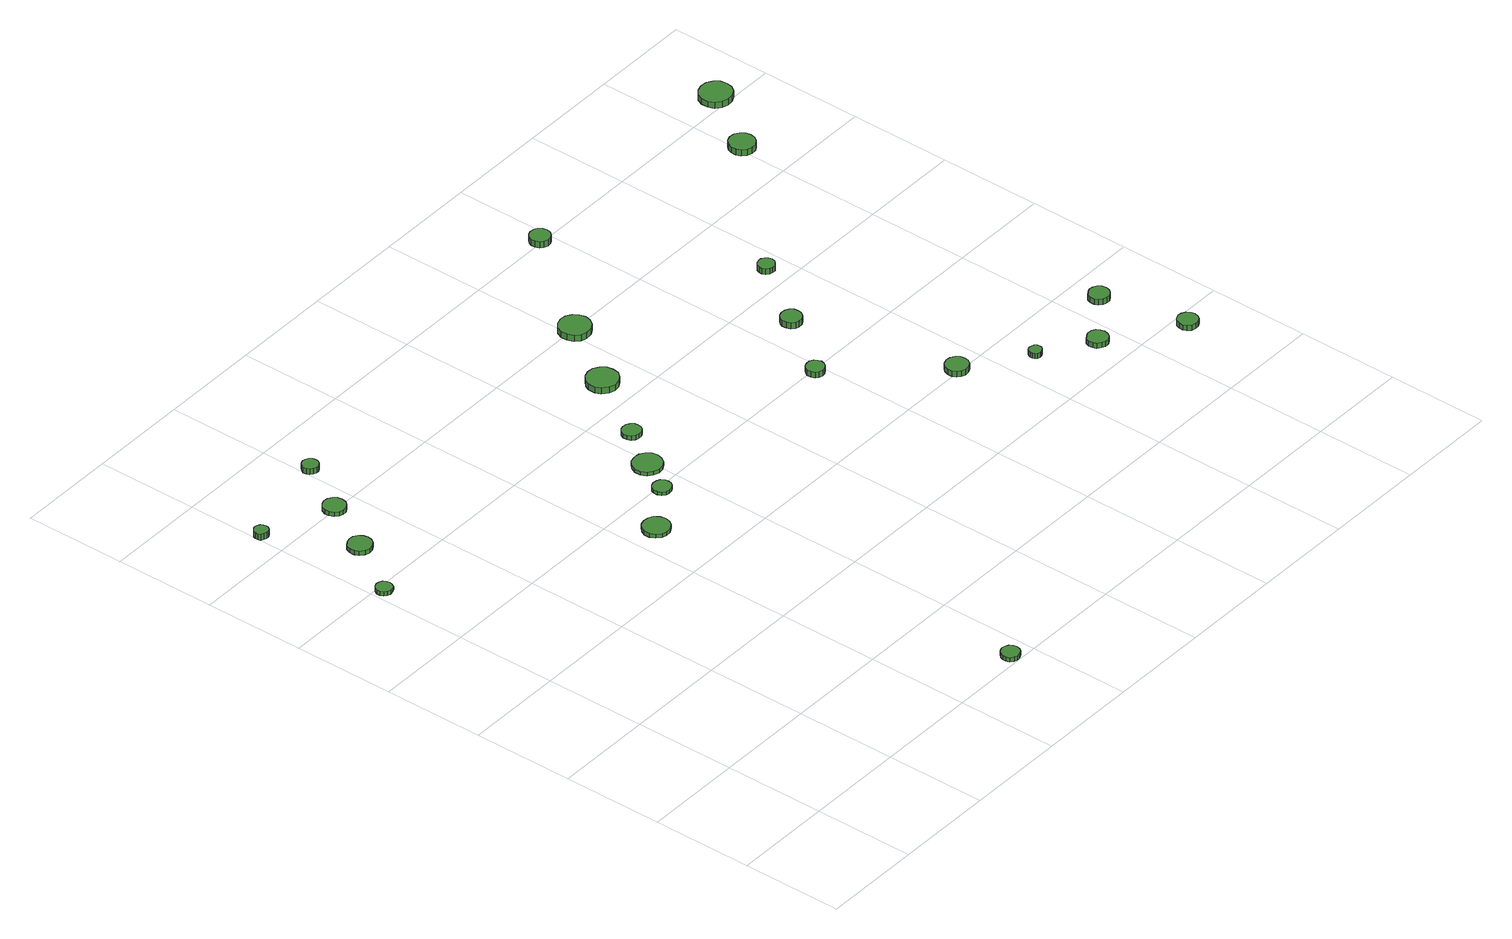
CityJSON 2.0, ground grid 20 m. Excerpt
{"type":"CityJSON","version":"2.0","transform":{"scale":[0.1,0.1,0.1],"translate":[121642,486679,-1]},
"CityObjects":{
"tree1":{"type":"SolitaryVegetationObject","attributes":{"function":"something"},"geometry":[{"type":"MultiSurface","lod":"1","boundaries":[[[0,1,2,3,4,5,6,7,8,9,10,11,12,13,14]],[[15,16,17,18,19,20,21,22,23,24,25,26,27,28,29]],[[0,29,28,1]],[[1,28,27,2]],[[2,27,26,3]],[[3,26,25,4]],[[4,25,24,5]],[[5,24,23,6]],[[6,23,22,7]],[[7,22,21,8]],[[8,21,20,9]],[[9,20,19,10]],[[10,19,18,11]],[[11,18,17,12]],[[12,17,16,13]],[[13,16,15,14]],[[14,15,29,0]]]}]},
"tree2":{"type":"SolitaryVegetationObject","attributes":{"function":"something"},"geometry":[{"type":"MultiSurface","lod":"1","boundaries":[[[30,31,32,33,34,35,36,37,38,39,40,41,42,43,44]],[[45,46,47,48,49,50,51,52,53,54,55,56,57,58,59]],[[30,59,58,31]],[[31,58,57,32]],[[32,57,56,33]],[[33,56,55,34]],[[34,55,54,35]],[[35,54,53,36]],[[36,53,52,37]],[[37,52,51,38]],[[38,51,50,39]],[[39,50,49,40]],[[40,49,48,41]],[[41,48,47,42]],[[42,47,46,43]],[[43,46,45,44]],[[44,45,59,30]]]}]},
"tree3":{"type":"SolitaryVegetationObject","attributes":{"function":"something"},"geometry":[{"type":"MultiSurface","lod":"1","boundaries":[[[60,61,62,63,64,65,66,67,68,69,70,71,72,73,74]],[[75,76,77,78,79,80,81,82,83,84,85,86,87,88,89]],[[60,89,88,61]],[[61,88,87,62]],[[62,87,86,63]],[[63,86,85,64]],[[64,85,84,65]],[[65,84,83,66]],[[66,83,82,67]],[[67,82,81,68]],[[68,81,80,69]],[[69,80,79,70]],[[70,79,78,71]],[[71,78,77,72]],[[72,77,76,73]],[[73,76,75,74]],[[74,75,89,60]]]}]},
"tree4":{"type":"SolitaryVegetationObject","attributes":{"function":"something"},"geometry":[{"type":"MultiSurface","lod":"1","boundaries":[[[90,91,92,93,94,95,96,97,98,99,100,101,102,103,104]],[[105,106,107,108,109,110,111,112,113,114,115,116,117,118,119]],[[90,119,118,91]],[[91,118,117,92]],[[92,117,116,93]],[[93,116,115,94]],[[94,115,114,95]],[[95,114,113,96]],[[96,113,112,97]],[[97,112,111,98]],[[98,111,110,99]],[[99,110,109,100]],[[100,109,108,101]],[[101,108,107,102]],[[102,107,106,103]],[[103,106,105,104]],[[104,105,119,90]]]}]},
"tree5":{"type":"SolitaryVegetationObject","attributes":{"function":"something"},"geometry":[{"type":"MultiSurface","lod":"1","boundaries":[[[120,121,122,123,124,125,126,127,128,129,130,131,132,133,134]],[[135,136,137,138,139,140,141,142,143,144,145,146,147,148,149]],[[120,149,148,121]],[[121,148,147,122]],[[122,147,146,123]],[[123,146,145,124]],[[124,145,144,125]],[[125,144,143,126]],[[126,143,142,127]],[[127,142,141,128]],[[128,141,140,129]],[[129,140,139,130]],[[130,139,138,131]],[[131,138,137,132]],[[132,137,136,133]],[[133,136,135,134]],[[134,135,149,120]]]}]},
"tree6":{"type":"SolitaryVegetationObject","attributes":{"function":"something"},"geometry":[{"type":"MultiSurface","lod":"1","boundaries":[[[150,151,152,153,154,155,156,157,158,159,160,161,162,163,164]],[[165,166,167,168,169,170,171,172,173,174,175,176,177,178,179]],[[150,179,178,151]],[[151,178,177,152]],[[152,177,176,153]],[[153,176,175,154]],[[154,175,174,155]],[[155,174,173,156]],[[156,173,172,157]],[[157,172,171,158]],[[158,171,170,159]],[[159,170,169,160]],[[160,169,168,161]],[[161,168,167,162]],[[162,167,166,163]],[[163,166,165,164]],[[164,165,179,150]]]}]},
"tree7":{"type":"SolitaryVegetationObject","attributes":{"function":"something"},"geometry":[{"type":"MultiSurface","lod":"1","boundaries":[[[180,181,182,183,184,185,186,187,188,189,190,191,192,193,194]],[[195,196,197,198,199,200,201,202,203,204,205,206,207,208,209]],[[180,209,208,181]],[[181,208,207,182]],[[182,207,206,183]],[[183,206,205,184]],[[184,205,204,185]],[[185,204,203,186]],[[186,203,202,187]],[[187,202,201,188]],[[188,201,200,189]],[[189,200,199,190]],[[190,199,198,191]],[[191,198,197,192]],[[192,197,196,193]],[[193,196,195,194]],[[194,195,209,180]]]}]},
"tree8":{"type":"SolitaryVegetationObject","attributes":{"function":"something"},"geometry":[{"type":"MultiSurface","lod":"1","boundaries":[[[210,211,212,213,214,215,216,217,218,219,220,221,222,223,224]],[[225,226,227,228,229,230,231,232,233,234,235,236,237,238,239]],[[210,239,238,211]],[[211,238,237,212]],[[212,237,236,213]],[[213,236,235,214]],[[214,235,234,215]],[[215,234,233,216]],[[216,233,232,217]],[[217,232,231,218]],[[218,231,230,219]],[[219,230,229,220]],[[220,229,228,221]],[[221,228,227,222]],[[222,227,226,223]],[[223,226,225,224]],[[224,225,239,210]]]}]},
"tree9":{"type":"SolitaryVegetationObject","attributes":{"function":"something"},"geometry":[{"type":"MultiSurface","lod":"1","boundaries":[[[240,241,242,243,244,245,246,247,248,249,250,251,252,253,254]],[[255,256,257,258,259,260,261,262,263,264,265,266,267,268,269]],[[240,269,268,241]],[[241,268,267,242]],[[242,267,266,243]],[[243,266,265,244]],[[244,265,264,245]],[[245,264,263,246]],[[246,263,262,247]],[[247,262,261,248]],[[248,261,260,249]],[[249,260,259,250]],[[250,259,258,251]],[[251,258,257,252]],[[252,257,256,253]],[[253,256,255,254]],[[254,255,269,240]]]}]},
"tree10":{"type":"SolitaryVegetationObject","attributes":{"function":"something"},"geometry":[{"type":"MultiSurface","lod":"1","boundaries":[[[270,271,272,273,274,275,276,277,278,279,280,281,282,283,284]],[[285,286,287,288,289,290,291,292,293,294,295,296,297,298,299]],[[270,299,298,271]],[[271,298,297,272]],[[272,297,296,273]],[[273,296,295,274]],[[274,295,294,275]],[[275,294,293,276]],[[276,293,292,277]],[[277,292,291,278]],[[278,291,290,279]],[[279,290,289,280]],[[280,289,288,281]],[[281,288,287,282]],[[282,287,286,283]],[[283,286,285,284]],[[284,285,299,270]]]}]},
"tree11":{"type":"SolitaryVegetationObject","attributes":{"function":"something"},"geometry":[{"type":"MultiSurface","lod":"1","boundaries":[[[300,301,302,303,304,305,306,307,308,309,310,311,312,313,314]],[[315,316,317,318,319,320,321,322,323,324,325,326,327,328,329]],[[300,329,328,301]],[[301,328,327,302]],[[302,327,326,303]],[[303,326,325,304]],[[304,325,324,305]],[[305,324,323,306]],[[306,323,322,307]],[[307,322,321,308]],[[308,321,320,309]],[[309,320,319,310]],[[310,319,318,311]],[[311,318,317,312]],[[312,317,316,313]],[[313,316,315,314]],[[314,315,329,300]]]}]},
"tree12":{"type":"SolitaryVegetationObject","attributes":{"function":"something"},"geometry":[{"type":"MultiSurface","lod":"1","boundaries":[[[330,331,332,333,334,335,336,337,338,339,340,341,342,343,344]],[[345,346,347,348,349,350,351,352,353,354,355,356,357,358,359]],[[330,359,358,331]],[[331,358,357,332]],[[332,357,356,333]],[[333,356,355,334]],[[334,355,354,335]],[[335,354,353,336]],[[336,353,352,337]],[[337,352,351,338]],[[338,351,350,339]],[[339,350,349,340]],[[340,349,348,341]],[[341,348,347,342]],[[342,347,346,343]],[[343,346,345,344]],[[344,345,359,330]]]}]},
"tree13":{"type":"SolitaryVegetationObject","attributes":{"function":"something"},"geometry":[{"type":"MultiSurface","lod":"1","boundaries":[[[360,361,362,363,364,365,366,367,368,369,370,371,372,373,374]],[[375,376,377,378,379,380,381,382,383,384,385,386,387,388,389]],[[360,389,388,361]],[[361,388,387,362]],[[362,387,386,363]],[[363,386,385,364]],[[364,385,384,365]],[[365,384,383,366]],[[366,383,382,367]],[[367,382,381,368]],[[368,381,380,369]],[[369,380,379,370]],[[370,379,378,371]],[[371,378,377,372]],[[372,377,376,373]],[[373,376,375,374]],[[374,375,389,360]]]}]},
"tree14":{"type":"SolitaryVegetationObject","attributes":{"function":"something"},"geometry":[{"type":"MultiSurface","lod":"1","boundaries":[[[390,391,392,393,394,395,396,397,398,399,400,401,402,403,404]],[[405,406,407,408,409,410,411,412,413,414,415,416,417,418,419]],[[390,419,418,391]],[[391,418,417,392]],[[392,417,416,393]],[[393,416,415,394]],[[394,415,414,395]],[[395,414,413,396]],[[396,413,412,397]],[[397,412,411,398]],[[398,411,410,399]],[[399,410,409,400]],[[400,409,408,401]],[[401,408,407,402]],[[402,407,406,403]],[[403,406,405,404]],[[404,405,419,390]]]}]},
"tree15":{"type":"SolitaryVegetationObject","attributes":{"function":"something"},"geometry":[{"type":"MultiSurface","lod":"1","boundaries":[[[420,421,422,423,424,425,426,427,428,429,430,431,432,433,434]],[[435,436,437,438,439,440,441,442,443,444,445,446,447,448,449]],[[420,449,448,421]],[[421,448,447,422]],[[422,447,446,423]],[[423,446,445,424]],[[424,445,444,425]],[[425,444,443,426]],[[426,443,442,427]],[[427,442,441,428]],[[428,441,440,429]],[[429,440,439,430]],[[430,439,438,431]],[[431,438,437,432]],[[432,437,436,433]],[[433,436,435,434]],[[434,435,449,420]]]}]},
"tree16":{"type":"SolitaryVegetationObject","attributes":{"function":"something"},"geometry":[{"type":"MultiSurface","lod":"1","boundaries":[[[450,451,452,453,454,455,456,457,458,459,460,461,462,463,464]],[[465,466,467,468,469,470,471,472,473,474,475,476,477,478,479]],[[450,479,478,451]],[[451,478,477,452]],[[452,477,476,453]],[[453,476,475,454]],[[454,475,474,455]],[[455,474,473,456]],[[456,473,472,457]],[[457,472,471,458]],[[458,471,470,459]],[[459,470,469,460]],[[460,469,468,461]],[[461,468,467,462]],[[462,467,466,463]],[[463,466,465,464]],[[464,465,479,450]]]}]},
"tree17":{"type":"SolitaryVegetationObject","attributes":{"function":"something"},"geometry":[{"type":"MultiSurface","lod":"1","boundaries":[[[480,481,482,483,484,485,486,487,488,489,490,491,492,493,494]],[[495,496,497,498,499,500,501,502,503,504,505,506,507,508,509]],[[480,509,508,481]],[[481,508,507,482]],[[482,507,506,483]],[[483,506,505,484]],[[484,505,504,485]],[[485,504,503,486]],[[486,503,502,487]],[[487,502,501,488]],[[488,501,500,489]],[[489,500,499,490]],[[490,499,498,491]],[[491,498,497,492]],[[492,497,496,493]],[[493,496,495,494]],[[494,495,509,480]]]}]},
"tree18":{"type":"SolitaryVegetationObject","attributes":{"function":"something"},"geometry":[{"type":"MultiSurface","lod":"1","boundaries":[[[510,511,512,513,514,515,516,517,518,519,520,521,522,523,524]],[[525,526,527,528,529,530,531,532,533,534,535,536,537,538,539]],[[510,539,538,511]],[[511,538,537,512]],[[512,537,536,513]],[[513,536,535,514]],[[514,535,534,515]],[[515,534,533,516]],[[516,533,532,517]],[[517,532,531,518]],[[518,531,530,519]],[[519,530,529,520]],[[520,529,528,521]],[[521,528,527,522]],[[522,527,526,523]],[[523,526,525,524]],[[524,525,539,510]]]}]},
"tree19":{"type":"SolitaryVegetationObject","attributes":{"function":"something"},"geometry":[{"type":"MultiSurface","lod":"1","boundaries":[[[540,541,542,543,544,545,546,547,548,549,550,551,552,553,554]],[[555,556,557,558,559,560,561,562,563,564,565,566,567,568,569]],[[540,569,568,541]],[[541,568,567,542]],[[542,567,566,543]],[[543,566,565,544]],[[544,565,564,545]],[[545,564,563,546]],[[546,563,562,547]],[[547,562,561,548]],[[548,561,560,549]],[[549,560,559,550]],[[550,559,558,551]],[[551,558,557,552]],[[552,557,556,553]],[[553,556,555,554]],[[554,555,569,540]]]}]},
"tree20":{"type":"SolitaryVegetationObject","attributes":{"function":"something"},"geometry":[{"type":"MultiSurface","lod":"1","boundaries":[[[570,571,572,573,574,575,576,577,578,579,580,581,582,583,584]],[[585,586,587,588,589,590,591,592,593,594,595,596,597,598,599]],[[570,599,598,571]],[[571,598,597,572]],[[572,597,596,573]],[[573,596,595,574]],[[574,595,594,575]],[[575,594,593,576]],[[576,593,592,577]],[[577,592,591,578]],[[578,591,590,579]],[[579,590,589,580]],[[580,589,588,581]],[[581,588,587,582]],[[582,587,586,583]],[[583,586,585,584]],[[584,585,599,570]]]}]},
"tree21":{"type":"SolitaryVegetationObject","attributes":{"function":"something"},"geometry":[{"type":"MultiSurface","lod":"1","boundaries":[[[600,601,602,603,604,605,606,607,608,609,610,611,612,613,614]],[[615,616,617,618,619,620,621,622,623,624,625,626,627,628,629]],[[600,629,628,601]],[[601,628,627,602]],[[602,627,626,603]],[[603,626,625,604]],[[604,625,624,605]],[[605,624,623,606]],[[606,623,622,607]],[[607,622,621,608]],[[608,621,620,609]],[[609,620,619,610]],[[610,619,618,611]],[[611,618,617,612]],[[612,617,616,613]],[[613,616,615,614]],[[614,615,629,600]]]}]},
"tree22":{"type":"SolitaryVegetationObject","attributes":{"function":"something"},"geometry":[{"type":"MultiSurface","lod":"1","boundaries":[[[630,631,632,633,634,635,636,637,638,639,640,641,642,643,644]],[[645,646,647,648,649,650,651,652,653,654,655,656,657,658,659]],[[630,659,658,631]],[[631,658,657,632]],[[632,657,656,633]],[[633,656,655,634]],[[634,655,654,635]],[[635,654,653,636]],[[636,653,652,637]],[[637,652,651,638]],[[638,651,650,639]],[[639,650,649,640]],[[640,649,648,641]],[[641,648,647,642]],[[642,647,646,643]],[[643,646,645,644]],[[644,645,659,630]]]}]},
"tree23":{"type":"SolitaryVegetationObject","attributes":{"function":"something"},"geometry":[{"type":"MultiSurface","lod":"1","boundaries":[[[660,661,662,663,664,665,666,667,668,669,670,671,672,673,674]],[[675,676,677,678,679,680,681,682,683,684,685,686,687,688,689]],[[660,689,688,661]],[[661,688,687,662]],[[662,687,686,663]],[[663,686,685,664]],[[664,685,684,665]],[[665,684,683,666]],[[666,683,682,667]],[[667,682,681,668]],[[668,681,680,669]],[[669,680,679,670]],[[670,679,678,671]],[[671,678,677,672]],[[672,677,676,673]],[[673,676,675,674]],[[674,675,689,660]]]}]}
},
"vertices":[
[40,989,15],[38,996,15],[35,1001,15],[29,1004,15],[22,1005,15],[16,1003,15],[11,999,15],[8,993,15],[8,986,15],[11,980,15],[16,976,15],[22,973,15],[29,974,15],[35,977,15],[38,983,15],[38,983,7],[35,977,7],[29,974,7],[22,973,7],[16,976,7],[11,980,7],[8,986,7],[8,993,7],[11,999,7],[16,1003,7],[22,1005,7],[29,1004,7],[35,1001,7],[38,996,7],[40,989,7],
[27,1255,20],[26,1261,20],[23,1265,20],[18,1268,20],[12,1269,20],[7,1267,20],[2,1263,20],[0,1258,20],[0,1252,20],[2,1247,20],[7,1244,20],[12,1242,20],[18,1242,20],[23,1245,20],[26,1250,20],[26,1250,7],[23,1245,7],[18,1242,7],[12,1242,7],[7,1244,7],[2,1247,7],[0,1252,7],[0,1258,7],[2,1263,7],[7,1267,7],[12,1269,7],[18,1268,7],[23,1265,7],[26,1261,7],[27,1255,7],
[117,1099,16],[115,1108,16],[110,1116,16],[101,1121,16],[92,1122,16],[83,1119,16],[75,1113,16],[71,1104,16],[71,1094,16],[75,1085,16],[83,1079,16],[92,1076,16],[101,1077,16],[110,1082,16],[115,1090,16],[115,1090,7],[110,1082,7],[101,1077,7],[92,1076,7],[83,1079,7],[75,1085,7],[71,1094,7],[71,1104,7],[75,1113,7],[83,1119,7],[92,1122,7],[101,1121,7],[110,1116,7],[115,1108,7],[117,1099,7],
[173,1202,17],[171,1211,17],[166,1218,17],[158,1223,17],[149,1224,17],[141,1221,17],[134,1215,17],[130,1207,17],[130,1198,17],[134,1189,17],[141,1183,17],[149,1180,17],[158,1181,17],[166,1186,17],[171,1193,17],[171,1193,8],[166,1186,8],[158,1181,8],[149,1180,8],[141,1183,8],[134,1189,8],[130,1198,8],[130,1207,8],[134,1215,8],[141,1221,8],[149,1224,8],[158,1223,8],[166,1218,8],[171,1211,8],[173,1202,8],
[577,19,17],[575,26,17],[571,32,17],[564,36,17],[557,37,17],[550,34,17],[544,29,17],[541,22,17],[541,15,17],[544,8,17],[550,3,17],[557,1,17],[564,2,17],[571,5,17],[575,11,17],[575,11,8],[571,5,8],[564,2,8],[557,1,8],[550,3,8],[544,8,8],[541,15,8],[541,22,8],[544,29,8],[550,34,8],[557,37,8],[564,36,8],[571,32,8],[575,26,8],[577,19,8],
[227,1304,23],[226,1310,23],[222,1316,23],[216,1319,23],[210,1320,23],[204,1318,23],[199,1313,23],[196,1307,23],[196,1301,23],[199,1295,23],[204,1291,23],[210,1289,23],[216,1289,23],[222,1292,23],[226,1298,23],[226,1298,11],[222,1292,11],[216,1289,11],[210,1289,11],[204,1291,11],[199,1295,11],[196,1301,11],[196,1307,11],[199,1313,11],[204,1318,11],[210,1320,11],[216,1319,11],[222,1316,11],[226,1310,11],[227,1304,11],
[482,727,17],[480,738,17],[474,747,17],[464,752,17],[453,753,17],[443,750,17],[435,743,17],[430,733,17],[430,722,17],[435,712,17],[443,704,17],[453,701,17],[464,702,17],[474,708,17],[480,716,17],[480,716,9],[474,708,9],[464,702,9],[453,701,9],[443,704,9],[435,712,9],[430,722,9],[430,733,9],[435,743,9],[443,750,9],[453,753,9],[464,752,9],[474,747,9],[480,738,9],[482,727,9],
[571,792,15],[570,799,15],[565,806,15],[559,809,15],[551,810,15],[544,808,15],[538,803,15],[535,796,15],[535,788,15],[538,781,15],[544,776,15],[551,774,15],[559,775,15],[565,779,15],[570,785,15],[570,785,8],[565,779,8],[559,775,8],[551,774,8],[544,776,8],[538,781,8],[535,788,8],[535,796,8],[538,803,8],[544,808,8],[551,810,8],[559,809,8],[565,806,8],[570,799,8],[571,792,8],
[617,853,16],[615,865,16],[608,874,16],[598,880,16],[586,881,16],[575,878,16],[566,870,16],[561,859,16],[561,847,16],[566,836,16],[575,829,16],[586,825,16],[598,826,16],[608,832,16],[615,842,16],[615,842,8],[608,832,8],[598,826,8],[586,825,8],[575,829,8],[566,836,8],[561,847,8],[561,859,8],[566,870,8],[575,878,8],[586,881,8],[598,880,8],[608,874,8],[615,865,8],[617,853,8],
[662,933,17],[661,940,17],[656,946,17],[650,950,17],[642,951,17],[635,949,17],[629,944,17],[626,937,17],[626,929,17],[629,922,17],[635,917,17],[642,915,17],[650,915,17],[656,919,17],[661,925,17],[661,925,8],[656,919,8],[650,915,8],[642,915,8],[635,917,8],[629,922,8],[626,929,8],[626,937,8],[629,944,8],[635,949,8],[642,951,8],[650,950,8],[656,946,8],[661,940,8],[662,933,8],
[756,1064,21],[754,1076,21],[746,1086,21],[735,1093,21],[723,1094,21],[711,1090,21],[701,1081,21],[696,1070,21],[696,1057,21],[701,1046,21],[711,1037,21],[723,1033,21],[735,1035,21],[746,1041,21],[754,1051,21],[754,1051,8],[746,1041,8],[735,1035,8],[723,1033,8],[711,1037,8],[701,1046,8],[696,1057,8],[696,1070,8],[701,1081,8],[711,1090,8],[723,1094,8],[735,1093,8],[746,1086,8],[754,1076,8],[756,1064,8],
[837,1190,28],[834,1202,28],[827,1212,28],[816,1219,28],[803,1220,28],[791,1216,28],[782,1208,28],[777,1196,28],[777,1184,28],[782,1172,28],[791,1163,28],[803,1160,28],[816,1161,28],[827,1167,28],[834,1177,28],[834,1177,15],[827,1167,15],[816,1161,15],[803,1160,15],[791,1163,15],[782,1172,15],[777,1184,15],[777,1196,15],[782,1208,15],[791,1216,15],[803,1220,15],[816,1219,15],[827,1212,15],[834,1202,15],[837,1190,15],
[1003,796,19],[1001,803,19],[997,809,19],[990,813,19],[983,813,19],[976,811,19],[971,806,19],[968,800,19],[968,792,19],[971,785,19],[976,781,19],[983,778,19],[990,779,19],[997,783,19],[1001,789,19],[1001,789,7],[997,783,7],[990,779,7],[983,778,7],[976,781,7],[971,785,7],[968,792,7],[968,800,7],[971,806,7],[976,811,7],[983,813,7],[990,813,7],[997,809,7],[1001,803,7],[1003,796,7],
[1166,607,19],[1165,616,19],[1159,623,19],[1151,628,19],[1142,629,19],[1133,626,19],[1127,620,19],[1123,611,19],[1123,602,19],[1127,594,19],[1133,588,19],[1142,585,19],[1151,586,19],[1159,590,19],[1165,598,19],[1165,598,7],[1159,590,7],[1151,586,7],[1142,585,7],[1133,588,7],[1127,594,7],[1123,602,7],[1123,611,7],[1127,620,7],[1133,626,7],[1142,629,7],[1151,628,7],[1159,623,7],[1165,616,7],[1166,607,7],
[1090,918,20],[1089,926,20],[1084,933,20],[1077,937,20],[1068,938,20],[1060,935,20],[1054,929,20],[1051,922,20],[1051,914,20],[1054,906,20],[1060,900,20],[1068,898,20],[1077,899,20],[1084,903,20],[1089,910,20],[1089,910,7],[1084,903,7],[1077,899,7],[1068,898,7],[1060,900,7],[1054,906,7],[1051,914,7],[1051,922,7],[1054,929,7],[1060,935,7],[1068,938,7],[1077,937,7],[1084,933,7],[1089,926,7],[1090,918,7],
[988,1397,30],[986,1405,30],[981,1412,30],[974,1416,30],[966,1417,30],[958,1414,30],[952,1408,30],[949,1401,30],[949,1393,30],[952,1385,30],[958,1380,30],[966,1377,30],[974,1378,30],[981,1382,30],[986,1389,30],[986,1389,17],[981,1382,17],[974,1378,17],[966,1377,17],[958,1380,17],[952,1385,17],[949,1393,17],[949,1401,17],[952,1408,17],[958,1414,17],[966,1417,17],[974,1416,17],[981,1412,17],[986,1405,17],[988,1397,17],
[1275,527,19],[1274,532,19],[1271,536,19],[1266,538,19],[1261,539,19],[1256,537,19],[1253,534,19],[1251,529,19],[1251,524,19],[1253,520,19],[1256,516,19],[1261,515,19],[1266,515,19],[1271,518,19],[1274,522,19],[1274,522,8],[1271,518,8],[1266,515,8],[1261,515,8],[1256,516,8],[1253,520,8],[1251,524,8],[1251,529,8],[1253,534,8],[1256,537,8],[1261,539,8],[1266,538,8],[1271,536,8],[1274,532,8],[1275,527,8],
[1175,1044,23],[1173,1051,23],[1169,1056,23],[1163,1060,23],[1157,1060,23],[1150,1058,23],[1145,1054,23],[1142,1047,23],[1142,1041,23],[1145,1034,23],[1150,1030,23],[1157,1028,23],[1163,1028,23],[1169,1032,23],[1173,1037,23],[1173,1037,11],[1169,1032,11],[1163,1028,11],[1157,1028,11],[1150,1030,11],[1145,1034,11],[1142,1041,11],[1142,1047,11],[1145,1054,11],[1150,1058,11],[1157,1060,11],[1163,1060,11],[1169,1056,11],[1173,1051,11],[1175,1044,11],
[1379,465,19],[1377,473,19],[1373,480,19],[1366,484,19],[1357,485,19],[1350,482,19],[1343,477,19],[1340,469,19],[1340,461,19],[1343,454,19],[1350,448,19],[1357,445,19],[1366,446,19],[1373,450,19],[1377,457,19],[1377,457,8],[1373,450,8],[1366,446,8],[1357,445,8],[1350,448,8],[1343,454,8],[1340,461,8],[1340,469,8],[1343,477,8],[1350,482,8],[1357,485,8],[1366,484,8],[1373,480,8],[1377,473,8],[1379,465,8],
[1517,374,19],[1515,382,19],[1510,389,19],[1503,393,19],[1495,394,19],[1487,391,19],[1481,386,19],[1478,378,19],[1478,370,19],[1481,363,19],[1487,357,19],[1495,355,19],[1503,355,19],[1510,359,19],[1515,366,19],[1515,366,8],[1510,359,8],[1503,355,8],[1495,355,8],[1487,357,8],[1481,363,8],[1478,370,8],[1478,378,8],[1481,386,8],[1487,391,8],[1495,394,8],[1503,393,8],[1510,389,8],[1515,382,8],[1517,374,8],
[1477,540,21],[1475,548,21],[1470,555,21],[1463,559,21],[1455,560,21],[1448,557,21],[1441,552,21],[1438,544,21],[1438,536,21],[1441,529,21],[1448,523,21],[1455,521,21],[1463,521,21],[1470,526,21],[1475,532,21],[1475,532,9],[1470,526,9],[1463,521,9],[1455,521,9],[1448,523,9],[1441,529,9],[1438,536,9],[1438,544,9],[1441,552,9],[1448,557,9],[1455,560,9],[1463,559,9],[1470,555,9],[1475,548,9],[1477,540,9],
[1430,1296,24],[1428,1306,24],[1422,1314,24],[1413,1320,24],[1403,1321,24],[1393,1318,24],[1385,1311,24],[1381,1301,24],[1381,1291,24],[1385,1281,24],[1393,1274,24],[1403,1271,24],[1413,1272,24],[1422,1277,24],[1428,1286,24],[1428,1286,11],[1422,1277,11],[1413,1272,11],[1403,1271,11],[1393,1274,11],[1385,1281,11],[1381,1291,11],[1381,1301,11],[1385,1311,11],[1393,1318,11],[1403,1321,11],[1413,1320,11],[1422,1314,11],[1428,1306,11],[1430,1296,11],
[1522,1423,21],[1520,1436,21],[1512,1446,21],[1501,1453,21],[1488,1454,21],[1476,1450,21],[1466,1442,21],[1461,1430,21],[1461,1417,21],[1466,1405,21],[1476,1397,21],[1488,1393,21],[1501,1394,21],[1512,1400,21],[1520,1411,21],[1520,1411,8],[1512,1400,8],[1501,1394,8],[1488,1393,8],[1476,1397,8],[1466,1405,8],[1461,1417,8],[1461,1430,8],[1466,1442,8],[1476,1450,8],[1488,1454,8],[1501,1453,8],[1512,1446,8],[1520,1436,8],[1522,1423,8]
]}
